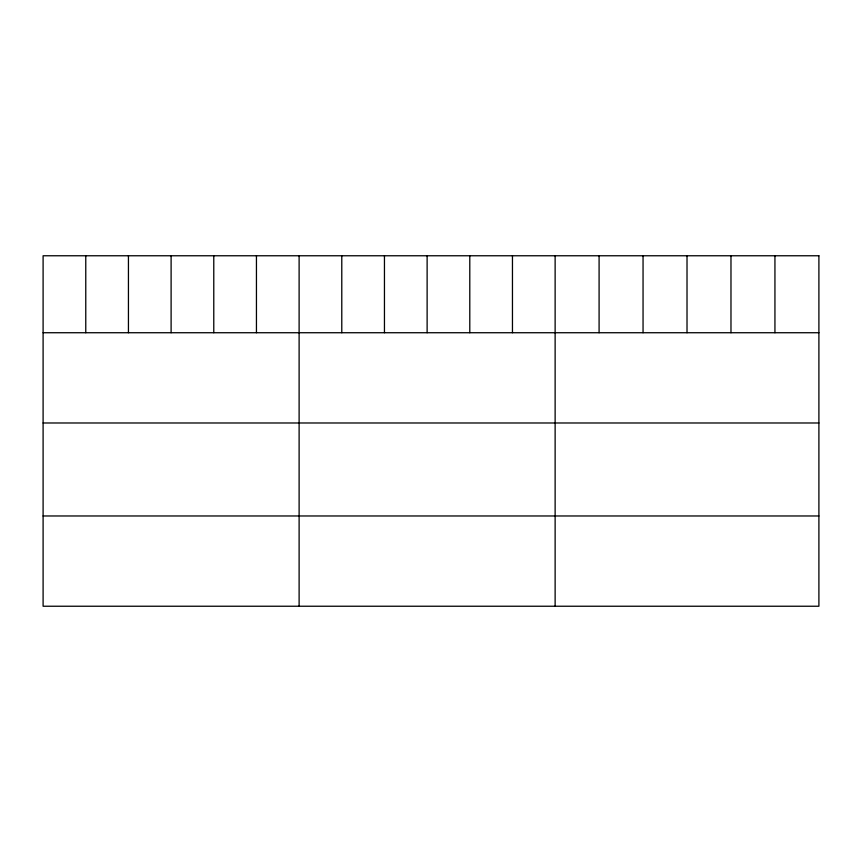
<?xml version="1.0" encoding="UTF-8"?>
<svg xmlns="http://www.w3.org/2000/svg" width="862" height="862" viewBox="0 0 862 862"><rect width="100%" height="100%" fill="white"/><g stroke="black" fill="none" stroke-linecap="round" stroke-linejoin="round"><path stroke-width="1.29" d="M43.1 332.732L818.9 332.732M43.1 422.983L818.9 422.983M43.1 515.972L818.9 515.972M774.938 255.766L774.938 332.732M730.976 255.766L730.976 332.732M687.014 255.766L687.014 332.732M643.052 255.766L643.052 332.732M599.09 255.766L599.09 332.732M555.128 255.766L555.128 606.234M512.459 255.766L512.459 332.732M469.79 255.766L469.79 332.732M427.121 255.766L427.121 332.732M384.452 255.766L384.452 332.732M341.783 255.766L341.783 332.732M299.114 255.766L299.114 606.234M256.445 255.766L256.445 332.732M213.776 255.766L213.776 332.732M171.107 255.766L171.107 332.732M128.438 255.766L128.438 332.732M85.769 255.766L85.769 332.732M818.9 255.766L43.1 255.766L43.1 606.234L818.9 606.234L818.9 255.766"/></g></svg>
